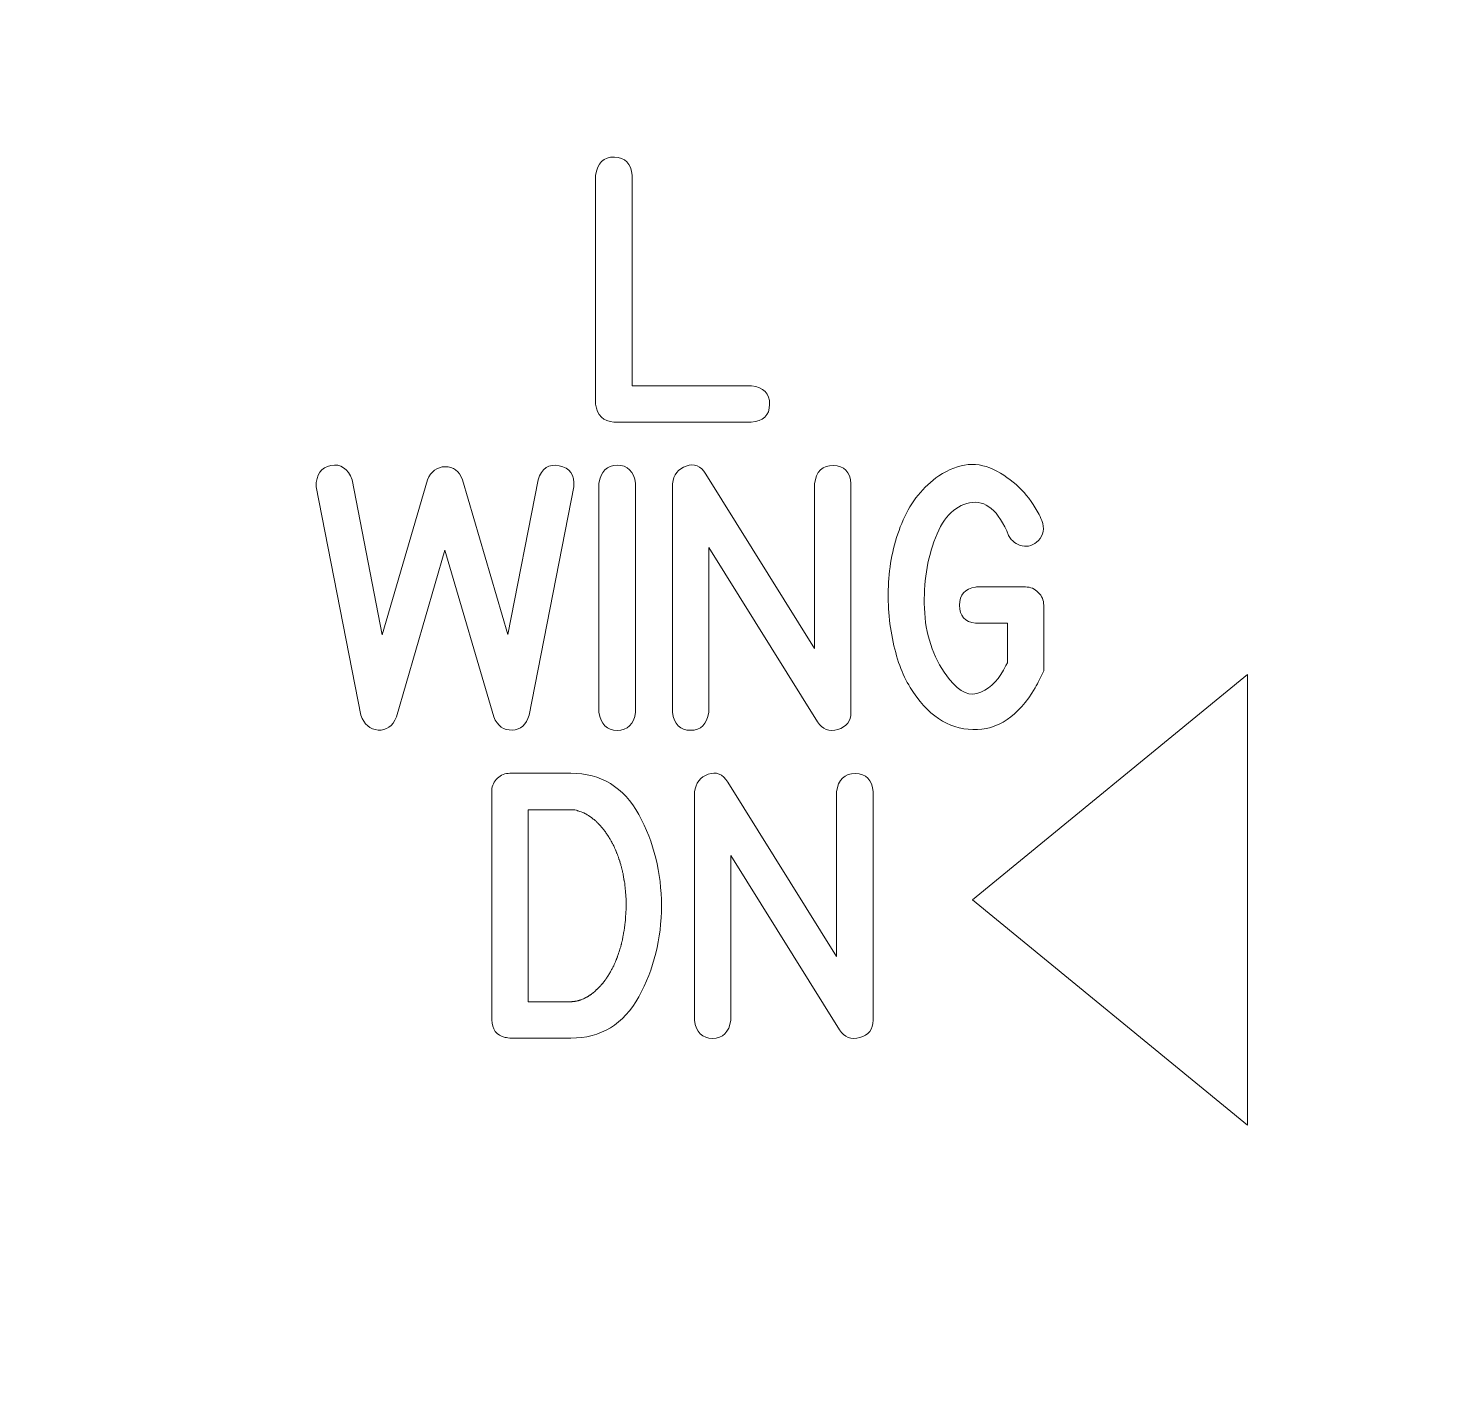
# Model space of a CAD drawing. Header units: millimetres. Extents: x -247 to 282, y -81 to 81.
# Drawn here: x -174.74 to -155.85, y 43.74 to 61.95 of the extents above; entities that cross this region are included whole.
import ezdxf

# ---------------------------------------------------------------- set-up
doc = ezdxf.new("R2010")
doc.units = ezdxf.units.MM
doc.header["$MEASUREMENT"] = 0
doc.layers.add('Engrave', color=7, linetype='Continuous')
doc.layers.add('Indicators', color=7, linetype='Continuous')

msp = doc.modelspace()

# ---------------------------------------------------------------- linework, layer by layer
at = {"layer": 'Engrave', "color": 240, "lineweight": 9}
for points, knots in [([(-166.9375, 56.7098), (-167.0786, 56.7192), (-167.1603, 56.7986), (-167.1821, 56.9491), (-167.1821, 56.9491), (-167.1821, 56.9491), (-167.1821, 59.9947), (-167.1821, 59.9947), (-167.1821, 59.9947), (-167.158, 60.1599), (-167.0739, 60.2411), (-166.9305, 60.2387), (-166.9305, 60.2387), (-166.787, 60.2358), (-166.7088, 60.154), (-166.6965, 59.9947), (-166.6965, 59.9947), (-166.6965, 59.9947), (-166.6965, 57.1908), (-166.6965, 57.1908), (-166.6965, 57.1908), (-166.6965, 57.1908), (-165.1066, 57.192), (-165.1066, 57.192), (-165.1066, 57.192), (-164.9432, 57.1737), (-164.8626, 57.0914), (-164.8644, 56.945), (-164.8644, 56.945), (-164.8662, 56.7986), (-164.9473, 56.7204), (-165.1084, 56.7098), (-165.1084, 56.7098), (-165.1084, 56.7098), (-166.9375, 56.7098), (-166.9375, 56.7098)], [0, 0, 0, 0, 0.1, 0.1, 0.1, 0.1, 0.2, 0.2, 0.2, 0.2, 0.3, 0.3, 0.3, 0.3, 0.4, 0.4, 0.4, 0.4, 0.5, 0.5, 0.5, 0.5, 0.6, 0.6, 0.6, 0.6, 0.7, 0.7, 0.7, 0.7, 0.8, 0.8, 0.8, 0.8, 1, 1, 1, 1]), ([(-168.9547, 55.9396), (-168.9547, 55.9396), (-168.3514, 53.8794), (-168.3514, 53.8794), (-168.3514, 53.8794), (-168.3514, 53.8794), (-167.9487, 55.9396), (-167.9487, 55.9396), (-167.9487, 55.9396), (-167.9005, 56.0948), (-167.8058, 56.1578), (-167.6653, 56.1289), (-167.6653, 56.1289), (-167.5242, 56.1001), (-167.4601, 56.0067), (-167.4713, 55.8485), (-167.4713, 55.8485), (-167.4713, 55.8485), (-168.0674, 52.8064), (-168.0674, 52.8064), (-168.0674, 52.8064), (-168.1039, 52.6789), (-168.1792, 52.613), (-168.292, 52.6083), (-168.292, 52.6083), (-168.4049, 52.6036), (-168.4872, 52.6618), (-168.5378, 52.7823), (-168.5378, 52.7823), (-168.5378, 52.7823), (-169.1887, 55.0042), (-169.1887, 55.0042), (-169.1887, 55.0042), (-169.1887, 55.0042), (-169.8348, 52.7823), (-169.8348, 52.7823), (-169.8348, 52.7823), (-169.8871, 52.6583), (-169.9683, 52.6001), (-170.0776, 52.6083), (-170.0776, 52.6083), (-170.1864, 52.6165), (-170.2634, 52.6824), (-170.3081, 52.8064), (-170.3081, 52.8064), (-170.3081, 52.8064), (-170.9043, 55.8485), (-170.9043, 55.8485), (-170.9043, 55.8485), (-170.9043, 56.0125), (-170.839, 56.1072), (-170.7079, 56.1319), (-170.7079, 56.1319), (-170.5768, 56.1566), (-170.4816, 56.0925), (-170.4222, 55.9396), (-170.4222, 55.9396), (-170.4222, 55.9396), (-170.0241, 53.8759), (-170.0241, 53.8759), (-170.0241, 53.8759), (-170.0241, 53.8759), (-169.4215, 55.9396), (-169.4215, 55.9396), (-169.4215, 55.9396), (-169.3721, 56.0531), (-169.2927, 56.1119), (-169.1845, 56.1154), (-169.1845, 56.1154), (-169.0758, 56.1189), (-168.9993, 56.0602), (-168.9547, 55.9396)], [0, 0, 0, 0, 0.0526316, 0.0526316, 0.0526316, 0.0526316, 0.1052632, 0.1052632, 0.1052632, 0.1052632, 0.1578947, 0.1578947, 0.1578947, 0.1578947, 0.2105263, 0.2105263, 0.2105263, 0.2105263, 0.2631579, 0.2631579, 0.2631579, 0.2631579, 0.3157895, 0.3157895, 0.3157895, 0.3157895, 0.3684211, 0.3684211, 0.3684211, 0.3684211, 0.4210526, 0.4210526, 0.4210526, 0.4210526, 0.4736842, 0.4736842, 0.4736842, 0.4736842, 0.5263158, 0.5263158, 0.5263158, 0.5263158, 0.5789474, 0.5789474, 0.5789474, 0.5789474, 0.6315789, 0.6315789, 0.6315789, 0.6315789, 0.6842105, 0.6842105, 0.6842105, 0.6842105, 0.7368421, 0.7368421, 0.7368421, 0.7368421, 0.7894737, 0.7894737, 0.7894737, 0.7894737, 0.8421053, 0.8421053, 0.8421053, 0.8421053, 0.8947368, 0.8947368, 0.8947368, 0.8947368, 1, 1, 1, 1]), ([(-166.6481, 52.8458), (-166.6734, 52.6841), (-166.7551, 52.6036), (-166.8933, 52.6042), (-166.8933, 52.6042), (-167.0321, 52.6048), (-167.1132, 52.6853), (-167.1373, 52.8458), (-167.1373, 52.8458), (-167.1373, 52.8458), (-167.1373, 55.8914), (-167.1373, 55.8914), (-167.1373, 55.8914), (-167.1132, 56.0531), (-167.0321, 56.1348), (-166.8933, 56.1354), (-166.8933, 56.1354), (-166.7551, 56.136), (-166.6734, 56.0543), (-166.6481, 55.8914), (-166.6481, 55.8914), (-166.6481, 55.8914), (-166.6481, 52.8458), (-166.6481, 52.8458)], [0, 0, 0, 0, 0.1428571, 0.1428571, 0.1428571, 0.1428571, 0.2857143, 0.2857143, 0.2857143, 0.2857143, 0.4285714, 0.4285714, 0.4285714, 0.4285714, 0.5714286, 0.5714286, 0.5714286, 0.5714286, 0.7142857, 0.7142857, 0.7142857, 0.7142857, 1, 1, 1, 1]), ([(-163.7802, 52.8458), (-163.7802, 52.7253), (-163.8384, 52.6489), (-163.9548, 52.6159), (-163.9548, 52.6159), (-164.0718, 52.5836), (-164.1617, 52.6177), (-164.2264, 52.7188), (-164.2264, 52.7188), (-164.2264, 52.7188), (-165.6734, 55.0389), (-165.6734, 55.0389), (-165.6734, 55.0389), (-165.6734, 55.0389), (-165.6734, 52.8458), (-165.6734, 52.8458), (-165.6734, 52.8458), (-165.6986, 52.6853), (-165.7798, 52.6048), (-165.9168, 52.6048), (-165.9168, 52.6048), (-166.0543, 52.6048), (-166.1349, 52.6853), (-166.159, 52.8458), (-166.159, 52.8458), (-166.159, 52.8458), (-166.159, 55.8879), (-166.159, 55.8879), (-166.159, 55.8879), (-166.1419, 56.0072), (-166.0808, 56.086), (-165.9756, 56.1242), (-165.9756, 56.1242), (-165.8703, 56.1619), (-165.7827, 56.126), (-165.7127, 56.0172), (-165.7127, 56.0172), (-165.7127, 56.0172), (-164.2658, 53.6937), (-164.2658, 53.6937), (-164.2658, 53.6937), (-164.2658, 53.6937), (-164.2658, 55.8879), (-164.2658, 55.8879), (-164.2658, 55.8879), (-164.244, 56.0519), (-164.1606, 56.1336), (-164.0153, 56.1319), (-164.0153, 56.1319), (-163.8701, 56.1301), (-163.7919, 56.049), (-163.7802, 55.8879), (-163.7802, 55.8879), (-163.7802, 55.8879), (-163.7802, 52.8458), (-163.7802, 52.8458)], [0, 0, 0, 0, 0.0666667, 0.0666667, 0.0666667, 0.0666667, 0.1333333, 0.1333333, 0.1333333, 0.1333333, 0.2, 0.2, 0.2, 0.2, 0.2666667, 0.2666667, 0.2666667, 0.2666667, 0.3333333, 0.3333333, 0.3333333, 0.3333333, 0.4, 0.4, 0.4, 0.4, 0.4666667, 0.4666667, 0.4666667, 0.4666667, 0.5333333, 0.5333333, 0.5333333, 0.5333333, 0.6, 0.6, 0.6, 0.6, 0.6666667, 0.6666667, 0.6666667, 0.6666667, 0.7333333, 0.7333333, 0.7333333, 0.7333333, 0.8, 0.8, 0.8, 0.8, 0.8666667, 0.8666667, 0.8666667, 0.8666667, 1, 1, 1, 1]), ([(-162.1074, 54.0294), (-162.1074, 54.0294), (-162.1227, 54.0311), (-162.1227, 54.0311), (-162.1227, 54.0311), (-162.2633, 54.0482), (-162.3332, 54.1282), (-162.3332, 54.2704), (-162.3332, 54.2704), (-162.3332, 54.4127), (-162.2633, 54.4927), (-162.1227, 54.5097), (-162.1227, 54.5097), (-162.1227, 54.5097), (-162.1074, 54.5133), (-162.1074, 54.5133), (-162.1074, 54.5133), (-162.1074, 54.5133), (-162.0922, 54.5133), (-162.0922, 54.5133), (-162.0922, 54.5133), (-162.0922, 54.5133), (-161.4566, 54.5133), (-161.4566, 54.5133), (-161.4566, 54.5133), (-161.3896, 54.5133), (-161.3325, 54.4897), (-161.2849, 54.4421), (-161.2849, 54.4421), (-161.2373, 54.3945), (-161.2138, 54.3369), (-161.2138, 54.2704), (-161.2138, 54.2704), (-161.2138, 54.2704), (-161.2138, 53.3973), (-161.2138, 53.3973), (-161.2138, 53.3973), (-161.2138, 53.3973), (-161.2343, 53.3526), (-161.2343, 53.3526), (-161.2343, 53.3526), (-161.2343, 53.3526), (-161.2461, 53.325), (-161.2461, 53.325), (-161.2461, 53.325), (-161.2461, 53.325), (-161.2584, 53.2991), (-161.2584, 53.2991), (-161.2584, 53.2991), (-161.2584, 53.2991), (-161.272, 53.2733), (-161.272, 53.2733), (-161.272, 53.2733), (-161.272, 53.2733), (-161.2861, 53.2474), (-161.2861, 53.2474), (-161.2861, 53.2474), (-161.2861, 53.2474), (-161.2978, 53.2215), (-161.2978, 53.2215), (-161.2978, 53.2215), (-161.2978, 53.2215), (-161.312, 53.1957), (-161.312, 53.1957), (-161.312, 53.1957), (-161.312, 53.1957), (-161.3272, 53.1698), (-161.3272, 53.1698), (-161.3272, 53.1698), (-161.5501, 52.7912), (-161.827, 52.6059), (-162.1574, 52.6142), (-162.1574, 52.6142), (-162.4884, 52.623), (-162.766, 52.81), (-162.9911, 53.1751), (-162.9911, 53.1751), (-163.0981, 53.3485), (-163.1769, 53.5655), (-163.2287, 53.8271), (-163.2287, 53.8271), (-163.2804, 54.0882), (-163.2963, 54.3551), (-163.2751, 54.6279), (-163.2751, 54.6279), (-163.2545, 54.9007), (-163.191, 55.16), (-163.0852, 55.4064), (-163.0852, 55.4064), (-162.9788, 55.6527), (-162.82, 55.8485), (-162.609, 55.9931), (-162.609, 55.9931), (-162.3444, 56.1725), (-162.0875, 56.193), (-161.837, 56.056), (-161.837, 56.056), (-161.5865, 55.9185), (-161.3996, 55.7262), (-161.2755, 55.4781), (-161.2755, 55.4781), (-161.2755, 55.4781), (-161.262, 55.4505), (-161.262, 55.4505), (-161.262, 55.4505), (-161.262, 55.4505), (-161.2514, 55.4263), (-161.2514, 55.4263), (-161.2514, 55.4263), (-161.2514, 55.4263), (-161.2379, 55.4005), (-161.2379, 55.4005), (-161.2379, 55.4005), (-161.1985, 55.2917), (-161.2138, 55.2023), (-161.2826, 55.1335), (-161.2826, 55.1335), (-161.349, 55.0683), (-161.4213, 55.0436), (-161.4995, 55.0601), (-161.4995, 55.0601), (-161.5777, 55.0771), (-161.6377, 55.123), (-161.6806, 55.1988), (-161.6806, 55.1988), (-161.8146, 55.5322), (-161.9875, 55.6774), (-162.1998, 55.6345), (-162.1998, 55.6345), (-162.4114, 55.5921), (-162.5702, 55.4187), (-162.676, 55.1147), (-162.676, 55.1147), (-162.7795, 54.8208), (-162.82, 54.5044), (-162.7983, 54.1664), (-162.7983, 54.1664), (-162.7765, 53.8283), (-162.666, 53.5331), (-162.4673, 53.2821), (-162.4673, 53.2821), (-162.3309, 53.1063), (-162.1921, 53.0499), (-162.0504, 53.1128), (-162.0504, 53.1128), (-161.9093, 53.1763), (-161.7982, 53.2938), (-161.7165, 53.4661), (-161.7165, 53.4661), (-161.7165, 53.4661), (-161.6976, 53.5037), (-161.6976, 53.5037), (-161.6976, 53.5037), (-161.6976, 53.5037), (-161.6976, 54.0294), (-161.6976, 54.0294), (-161.6976, 54.0294), (-161.6976, 54.0294), (-162.1074, 54.0294), (-162.1074, 54.0294)], [0, 0, 0, 0, 0.0243902, 0.0243902, 0.0243902, 0.0243902, 0.0487805, 0.0487805, 0.0487805, 0.0487805, 0.0731707, 0.0731707, 0.0731707, 0.0731707, 0.097561, 0.097561, 0.097561, 0.097561, 0.1219512, 0.1219512, 0.1219512, 0.1219512, 0.1463415, 0.1463415, 0.1463415, 0.1463415, 0.1707317, 0.1707317, 0.1707317, 0.1707317, 0.195122, 0.195122, 0.195122, 0.195122, 0.2195122, 0.2195122, 0.2195122, 0.2195122, 0.2439024, 0.2439024, 0.2439024, 0.2439024, 0.2682927, 0.2682927, 0.2682927, 0.2682927, 0.2926829, 0.2926829, 0.2926829, 0.2926829, 0.3170732, 0.3170732, 0.3170732, 0.3170732, 0.3414634, 0.3414634, 0.3414634, 0.3414634, 0.3658537, 0.3658537, 0.3658537, 0.3658537, 0.3902439, 0.3902439, 0.3902439, 0.3902439, 0.4146341, 0.4146341, 0.4146341, 0.4146341, 0.4390244, 0.4390244, 0.4390244, 0.4390244, 0.4634146, 0.4634146, 0.4634146, 0.4634146, 0.4878049, 0.4878049, 0.4878049, 0.4878049, 0.5121951, 0.5121951, 0.5121951, 0.5121951, 0.5365854, 0.5365854, 0.5365854, 0.5365854, 0.5609756, 0.5609756, 0.5609756, 0.5609756, 0.5853659, 0.5853659, 0.5853659, 0.5853659, 0.6097561, 0.6097561, 0.6097561, 0.6097561, 0.6341463, 0.6341463, 0.6341463, 0.6341463, 0.6585366, 0.6585366, 0.6585366, 0.6585366, 0.6829268, 0.6829268, 0.6829268, 0.6829268, 0.7073171, 0.7073171, 0.7073171, 0.7073171, 0.7317073, 0.7317073, 0.7317073, 0.7317073, 0.7560976, 0.7560976, 0.7560976, 0.7560976, 0.7804878, 0.7804878, 0.7804878, 0.7804878, 0.804878, 0.804878, 0.804878, 0.804878, 0.8292683, 0.8292683, 0.8292683, 0.8292683, 0.8536585, 0.8536585, 0.8536585, 0.8536585, 0.8780488, 0.8780488, 0.8780488, 0.8780488, 0.902439, 0.902439, 0.902439, 0.902439, 0.9268293, 0.9268293, 0.9268293, 0.9268293, 0.9512195, 0.9512195, 0.9512195, 0.9512195, 1, 1, 1, 1]), ([(-158.4977, 47.3469), (-158.4977, 47.3469), (-162.162, 50.3469), (-162.162, 50.3469), (-162.162, 50.3469), (-162.162, 50.3469), (-158.4977, 53.3469), (-158.4977, 53.3469), (-158.4977, 53.3469), (-158.4977, 53.3469), (-158.4977, 47.3469), (-158.4977, 47.3469)], [0, 0, 0, 0, 0.25, 0.25, 0.25, 0.25, 0.5, 0.5, 0.5, 0.5, 1, 1, 1, 1]), ([(-168.3235, 52.0327), (-168.3235, 52.0327), (-167.5122, 52.0327), (-167.5122, 52.0327), (-167.5122, 52.0327), (-167.1088, 52.0327), (-166.8072, 51.8493), (-166.6061, 51.4818), (-166.6061, 51.4818), (-166.4051, 51.1143), (-166.3045, 50.7098), (-166.3045, 50.2688), (-166.3045, 50.2688), (-166.3045, 49.8279), (-166.4056, 49.424), (-166.6067, 49.0565), (-166.6067, 49.0565), (-166.8084, 48.689), (-167.11, 48.505), (-167.5122, 48.505), (-167.5122, 48.505), (-167.5122, 48.505), (-168.3235, 48.505), (-168.3235, 48.505), (-168.3235, 48.505), (-168.3235, 48.505), (-168.32, 48.505), (-168.32, 48.505), (-168.32, 48.505), (-168.32, 48.505), (-168.3235, 48.505), (-168.3235, 48.505), (-168.3235, 48.505), (-168.3612, 48.5109), (-168.3817, 48.5144), (-168.3853, 48.5156), (-168.3853, 48.5156), (-168.5046, 48.5438), (-168.564, 48.622), (-168.5628, 48.7496), (-168.5628, 48.7496), (-168.5628, 48.7496), (-168.5646, 48.7496), (-168.5646, 48.7496), (-168.5646, 48.7496), (-168.5646, 48.7496), (-168.5628, 51.7916), (-168.5628, 51.7916), (-168.5628, 51.7916), (-168.564, 51.7952), (-168.5646, 51.7999), (-168.5646, 51.8052), (-168.5646, 51.8052), (-168.5611, 51.8687), (-168.5364, 51.9222), (-168.4899, 51.9663), (-168.4899, 51.9663), (-168.4429, 52.0104), (-168.387, 52.0327), (-168.3218, 52.0327), (-168.3218, 52.0327), (-168.3218, 52.0327), (-168.3235, 52.0327), (-168.3235, 52.0327)], [0, 0, 0, 0, 0.0588235, 0.0588235, 0.0588235, 0.0588235, 0.1176471, 0.1176471, 0.1176471, 0.1176471, 0.1764706, 0.1764706, 0.1764706, 0.1764706, 0.2352941, 0.2352941, 0.2352941, 0.2352941, 0.2941176, 0.2941176, 0.2941176, 0.2941176, 0.3529412, 0.3529412, 0.3529412, 0.3529412, 0.4117647, 0.4117647, 0.4117647, 0.4117647, 0.4705882, 0.4705882, 0.4705882, 0.4705882, 0.5294118, 0.5294118, 0.5294118, 0.5294118, 0.5882353, 0.5882353, 0.5882353, 0.5882353, 0.6470588, 0.6470588, 0.6470588, 0.6470588, 0.7058824, 0.7058824, 0.7058824, 0.7058824, 0.7647059, 0.7647059, 0.7647059, 0.7647059, 0.8235294, 0.8235294, 0.8235294, 0.8235294, 0.8823529, 0.8823529, 0.8823529, 0.8823529, 1, 1, 1, 1]), ([(-163.4865, 48.7425), (-163.4865, 48.622), (-163.5447, 48.5456), (-163.6611, 48.5126), (-163.6611, 48.5126), (-163.7781, 48.4803), (-163.868, 48.5144), (-163.9327, 48.6155), (-163.9327, 48.6155), (-163.9327, 48.6155), (-165.3797, 50.9356), (-165.3797, 50.9356), (-165.3797, 50.9356), (-165.3797, 50.9356), (-165.3797, 48.7425), (-165.3797, 48.7425), (-165.3797, 48.7425), (-165.4049, 48.582), (-165.4861, 48.5015), (-165.6231, 48.5015), (-165.6231, 48.5015), (-165.7606, 48.5015), (-165.8412, 48.582), (-165.8653, 48.7425), (-165.8653, 48.7425), (-165.8653, 48.7425), (-165.8653, 51.7846), (-165.8653, 51.7846), (-165.8653, 51.7846), (-165.8482, 51.9039), (-165.7871, 51.9827), (-165.6819, 52.0209), (-165.6819, 52.0209), (-165.5766, 52.0586), (-165.489, 52.0227), (-165.419, 51.9139), (-165.419, 51.9139), (-165.419, 51.9139), (-163.9721, 49.5904), (-163.9721, 49.5904), (-163.9721, 49.5904), (-163.9721, 49.5904), (-163.9721, 51.7846), (-163.9721, 51.7846), (-163.9721, 51.7846), (-163.9503, 51.9486), (-163.8669, 52.0303), (-163.7216, 52.0286), (-163.7216, 52.0286), (-163.5764, 52.0268), (-163.4982, 51.9457), (-163.4865, 51.7846), (-163.4865, 51.7846), (-163.4865, 51.7846), (-163.4865, 48.7425), (-163.4865, 48.7425)], [0, 0, 0, 0, 0.0666667, 0.0666667, 0.0666667, 0.0666667, 0.1333333, 0.1333333, 0.1333333, 0.1333333, 0.2, 0.2, 0.2, 0.2, 0.2666667, 0.2666667, 0.2666667, 0.2666667, 0.3333333, 0.3333333, 0.3333333, 0.3333333, 0.4, 0.4, 0.4, 0.4, 0.4666667, 0.4666667, 0.4666667, 0.4666667, 0.5333333, 0.5333333, 0.5333333, 0.5333333, 0.6, 0.6, 0.6, 0.6, 0.6666667, 0.6666667, 0.6666667, 0.6666667, 0.7333333, 0.7333333, 0.7333333, 0.7333333, 0.8, 0.8, 0.8, 0.8, 0.8666667, 0.8666667, 0.8666667, 0.8666667, 1, 1, 1, 1]), ([(-167.5122, 48.9906), (-167.5098, 48.9906), (-167.5075, 48.9906), (-167.5051, 48.9906), (-167.5051, 48.9906), (-167.5028, 48.9906), (-167.4998, 48.9906), (-167.4969, 48.9906), (-167.4969, 48.9906), (-167.4945, 48.9906), (-167.4922, 48.9912), (-167.4904, 48.9918), (-167.4904, 48.9918), (-167.4887, 48.9924), (-167.4863, 48.9924), (-167.4828, 48.9924), (-167.4828, 48.9924), (-167.4804, 48.9924), (-167.4781, 48.993), (-167.4751, 48.9936), (-167.4751, 48.9936), (-167.4722, 48.9942), (-167.4692, 48.9942), (-167.4657, 48.9942), (-167.4657, 48.9942), (-167.4634, 48.9942), (-167.461, 48.9948), (-167.4587, 48.9948), (-167.4587, 48.9948), (-167.4563, 48.9954), (-167.4534, 48.9959), (-167.4498, 48.9959), (-167.4498, 48.9959), (-167.4481, 48.9959), (-167.4457, 48.9959), (-167.4434, 48.9965), (-167.4434, 48.9965), (-167.441, 48.9971), (-167.4381, 48.9977), (-167.4346, 48.9977), (-167.4346, 48.9977), (-167.4299, 49.0001), (-167.4252, 49.0012), (-167.421, 49.0012), (-167.421, 49.0012), (-167.4187, 49.0012), (-167.4163, 49.0018), (-167.414, 49.0036), (-167.414, 49.0036), (-167.4116, 49.0053), (-167.4087, 49.0071), (-167.4052, 49.0077), (-167.4052, 49.0077), (-167.4028, 49.0077), (-167.4005, 49.0083), (-167.3975, 49.0089), (-167.3975, 49.0089), (-167.3946, 49.0095), (-167.3916, 49.01), (-167.3881, 49.0112), (-167.3881, 49.0112), (-167.3858, 49.0112), (-167.3834, 49.0118), (-167.3811, 49.013), (-167.3811, 49.013), (-167.3787, 49.0142), (-167.3764, 49.0153), (-167.3728, 49.0165), (-167.3728, 49.0165), (-167.3658, 49.0189), (-167.3605, 49.0212), (-167.357, 49.0236), (-167.357, 49.0236), (-167.3364, 49.0306), (-167.3305, 49.0324), (-167.3399, 49.0306), (-167.3399, 49.0306), (-167.3375, 49.0306), (-167.3352, 49.0312), (-167.3328, 49.033), (-167.3328, 49.033), (-167.3305, 49.0347), (-167.3276, 49.0359), (-167.3246, 49.0371), (-167.3246, 49.0371), (-167.314, 49.0442), (-167.3093, 49.0471), (-167.3105, 49.0459), (-167.3105, 49.0459), (-167.2993, 49.0518), (-167.2935, 49.0547), (-167.2935, 49.0547), (-167.2935, 49.0547), (-167.2911, 49.0559), (-167.2887, 49.0571), (-167.2864, 49.0588), (-167.2864, 49.0588), (-167.284, 49.0606), (-167.2811, 49.0624), (-167.2776, 49.0647), (-167.2776, 49.0647), (-167.2676, 49.0718), (-167.2623, 49.0753), (-167.2623, 49.0753), (-167.2623, 49.0753), (-167.2599, 49.0765), (-167.2576, 49.0777), (-167.2546, 49.0794), (-167.2546, 49.0794), (-167.2517, 49.0812), (-167.2488, 49.083), (-167.2452, 49.0853), (-167.2452, 49.0853), (-167.2429, 49.0865), (-167.2405, 49.0882), (-167.2382, 49.0906), (-167.2382, 49.0906), (-167.2358, 49.0929), (-167.2329, 49.0953), (-167.2294, 49.0977), (-167.2294, 49.0977), (-167.2276, 49.0988), (-167.2252, 49.1), (-167.2229, 49.1018), (-167.2229, 49.1018), (-167.2205, 49.1035), (-167.2176, 49.1059), (-167.2141, 49.1076), (-167.2141, 49.1076), (-167.2117, 49.11), (-167.2058, 49.1147), (-167.197, 49.1218), (-167.197, 49.1218), (-167.1876, 49.1312), (-167.1829, 49.1353), (-167.1829, 49.1353), (-167.1829, 49.1353), (-167.1806, 49.1376), (-167.1788, 49.14), (-167.1765, 49.1423), (-167.1765, 49.1423), (-167.1741, 49.1447), (-167.1712, 49.1476), (-167.1676, 49.1512), (-167.1676, 49.1512), (-167.1653, 49.1535), (-167.1629, 49.1553), (-167.1606, 49.1576), (-167.1606, 49.1576), (-167.1582, 49.16), (-167.1559, 49.1629), (-167.1523, 49.1664), (-167.1523, 49.1664), (-167.1488, 49.1688), (-167.1435, 49.1735), (-167.1365, 49.18), (-167.1365, 49.18), (-167.1341, 49.1823), (-167.1318, 49.1847), (-167.13, 49.187), (-167.13, 49.187), (-167.1277, 49.1894), (-167.1247, 49.1923), (-167.1212, 49.1958), (-167.1212, 49.1958), (-167.1188, 49.1982), (-167.1165, 49.2005), (-167.1141, 49.2035), (-167.1141, 49.2035), (-167.1118, 49.2064), (-167.1088, 49.2094), (-167.1059, 49.2129), (-167.1059, 49.2129), (-167.0918, 49.2311), (-167.0871, 49.237), (-167.0918, 49.2299), (-167.0918, 49.2299), (-167.0836, 49.2382), (-167.0789, 49.2446), (-167.0765, 49.2493), (-167.0765, 49.2493), (-167.0659, 49.2629), (-167.0612, 49.2693), (-167.0624, 49.2682), (-167.0624, 49.2682), (-167.06, 49.2717), (-167.0577, 49.2746), (-167.0559, 49.2776), (-167.0559, 49.2776), (-167.0536, 49.2805), (-167.0506, 49.2834), (-167.0471, 49.287), (-167.0471, 49.287), (-167.0447, 49.2905), (-167.043, 49.294), (-167.0412, 49.2976), (-167.0412, 49.2976), (-167.0395, 49.3011), (-167.0365, 49.304), (-167.0336, 49.3076), (-167.0336, 49.3076), (-167.0324, 49.3111), (-167.0301, 49.3146), (-167.0271, 49.3187), (-167.0271, 49.3187), (-167.0242, 49.3228), (-167.0218, 49.3264), (-167.0195, 49.3299), (-167.0195, 49.3299), (-167.0124, 49.3393), (-167.0083, 49.3464), (-167.0059, 49.3511), (-167.0059, 49.3511), (-167.0036, 49.354), (-167.0012, 49.3581), (-166.9995, 49.3622), (-166.9995, 49.3622), (-166.9977, 49.3658), (-166.9954, 49.3699), (-166.9918, 49.3734), (-166.9918, 49.3734), (-166.9895, 49.3763), (-166.9877, 49.3805), (-166.986, 49.3846), (-166.986, 49.3846), (-166.9842, 49.3881), (-166.9818, 49.3922), (-166.9783, 49.3957), (-166.9783, 49.3957), (-166.976, 49.401), (-166.9724, 49.4087), (-166.9677, 49.4181), (-166.9677, 49.4181), (-166.9654, 49.4216), (-166.9636, 49.4251), (-166.9618, 49.4298), (-166.9618, 49.4298), (-166.9601, 49.4345), (-166.9577, 49.4393), (-166.9542, 49.444), (-166.9542, 49.444), (-166.9519, 49.4475), (-166.9495, 49.451), (-166.9477, 49.4551), (-166.9477, 49.4551), (-166.9466, 49.4592), (-166.9436, 49.4634), (-166.9401, 49.4681), (-166.9401, 49.4681), (-166.9389, 49.4716), (-166.9377, 49.4751), (-166.936, 49.4798), (-166.936, 49.4798), (-166.9342, 49.4845), (-166.9325, 49.4892), (-166.9301, 49.4939), (-166.9301, 49.4939), (-166.9266, 49.4992), (-166.9225, 49.508), (-166.9178, 49.5198), (-166.9178, 49.5198), (-166.9066, 49.548), (-166.9025, 49.5574), (-166.906, 49.5468), (-166.906, 49.5468), (-166.9048, 49.5504), (-166.9031, 49.5551), (-166.9013, 49.5598), (-166.9013, 49.5598), (-166.8995, 49.5651), (-166.8978, 49.5704), (-166.8954, 49.5745), (-166.8954, 49.5745), (-166.8942, 49.5792), (-166.8931, 49.5839), (-166.8913, 49.5886), (-166.8913, 49.5886), (-166.8895, 49.5933), (-166.8872, 49.598), (-166.8854, 49.6039), (-166.8854, 49.6039), (-166.8819, 49.6145), (-166.8789, 49.6233), (-166.8766, 49.6315), (-166.8766, 49.6315), (-166.8754, 49.6362), (-166.8742, 49.6409), (-166.8725, 49.6456), (-166.8725, 49.6456), (-166.8707, 49.6497), (-166.8684, 49.655), (-166.866, 49.6609), (-166.866, 49.6609), (-166.8707, 49.6492), (-166.8678, 49.6591), (-166.8578, 49.6903), (-166.8578, 49.6903), (-166.8554, 49.6956), (-166.8519, 49.7056), (-166.8472, 49.7191), (-166.8472, 49.7191), (-166.8472, 49.7238), (-166.8466, 49.7291), (-166.8448, 49.7338), (-166.8448, 49.7338), (-166.8431, 49.7391), (-166.8413, 49.7444), (-166.8401, 49.7503), (-166.8401, 49.7503), (-166.839, 49.755), (-166.8378, 49.7597), (-166.8366, 49.765), (-166.8366, 49.765), (-166.836, 49.7703), (-166.8343, 49.7756), (-166.8319, 49.7814), (-166.8319, 49.7814), (-166.8319, 49.785), (-166.8307, 49.7891), (-166.829, 49.7944), (-166.829, 49.7944), (-166.8272, 49.7997), (-166.826, 49.805), (-166.8249, 49.8108), (-166.8249, 49.8108), (-166.8237, 49.8185), (-166.8219, 49.8297), (-166.8196, 49.8432), (-166.8196, 49.8432), (-166.8196, 49.8479), (-166.819, 49.8526), (-166.8172, 49.8579), (-166.8172, 49.8579), (-166.8154, 49.8632), (-166.8137, 49.8685), (-166.8131, 49.8743), (-166.8131, 49.8743), (-166.8131, 49.879), (-166.8125, 49.8837), (-166.8113, 49.889), (-166.8113, 49.889), (-166.8102, 49.8943), (-166.809, 49.8996), (-166.8078, 49.9055), (-166.8078, 49.9055), (-166.8066, 49.9137), (-166.8049, 49.9243), (-166.8025, 49.9384), (-166.8025, 49.9384), (-166.8025, 49.9425), (-166.8013, 49.9478), (-166.7996, 49.9537), (-166.7996, 49.9537), (-166.7984, 49.9596), (-166.7966, 49.9649), (-166.7955, 49.9708), (-166.7955, 49.9708), (-166.7955, 49.979), (-166.7943, 49.9896), (-166.7919, 50.0037), (-166.7919, 50.0037), (-166.7919, 50.0084), (-166.7919, 50.0131), (-166.7913, 50.0184), (-166.7913, 50.0184), (-166.7908, 50.0237), (-166.7896, 50.0296), (-166.7884, 50.036), (-166.7884, 50.036), (-166.7866, 50.0501), (-166.7855, 50.0607), (-166.7855, 50.0689), (-166.7855, 50.0689), (-166.7843, 50.0772), (-166.7837, 50.0878), (-166.7837, 50.1019), (-166.7837, 50.1019), (-166.7825, 50.1101), (-166.7819, 50.1213), (-166.7819, 50.136), (-166.7819, 50.136), (-166.7808, 50.1442), (-166.7802, 50.1554), (-166.7802, 50.1689), (-166.7802, 50.1689), (-166.7802, 50.1748), (-166.7796, 50.1801), (-166.779, 50.1854), (-166.779, 50.1854), (-166.7784, 50.1907), (-166.7778, 50.1965), (-166.7766, 50.2036), (-166.7766, 50.2036), (-166.7766, 50.2083), (-166.7761, 50.213), (-166.7755, 50.2183), (-166.7755, 50.2183), (-166.7755, 50.223), (-166.7749, 50.2295), (-166.7749, 50.2359), (-166.7749, 50.2359), (-166.7749, 50.2406), (-166.7749, 50.2459), (-166.7749, 50.2518), (-166.7749, 50.2518), (-166.7749, 50.2571), (-166.7749, 50.263), (-166.7749, 50.2688), (-166.7749, 50.2688), (-166.7749, 50.2747), (-166.7749, 50.28), (-166.7749, 50.2853), (-166.7749, 50.2853), (-166.7749, 50.2906), (-166.7749, 50.2959), (-166.7749, 50.3018), (-166.7749, 50.3018), (-166.7749, 50.3071), (-166.7755, 50.3129), (-166.7755, 50.3176), (-166.7755, 50.3176), (-166.7761, 50.3229), (-166.7766, 50.3294), (-166.7766, 50.3359), (-166.7766, 50.3359), (-166.7766, 50.3406), (-166.7766, 50.3459), (-166.7766, 50.3518), (-166.7766, 50.3518), (-166.7766, 50.357), (-166.7766, 50.3629), (-166.7766, 50.3688), (-166.7766, 50.3688), (-166.7766, 50.3759), (-166.7778, 50.387), (-166.7802, 50.4035), (-166.7802, 50.4035), (-166.7802, 50.417), (-166.7808, 50.4276), (-166.7819, 50.4341), (-166.7819, 50.4341), (-166.7819, 50.4423), (-166.7831, 50.4541), (-166.7855, 50.4705), (-166.7855, 50.4705), (-166.7855, 50.484), (-166.7861, 50.4946), (-166.7872, 50.5017), (-166.7872, 50.5017), (-166.7872, 50.5093), (-166.7878, 50.5205), (-166.7902, 50.534), (-166.7902, 50.534), (-166.7913, 50.5387), (-166.7925, 50.544), (-166.7931, 50.5499), (-166.7931, 50.5499), (-166.7937, 50.5552), (-166.7937, 50.5611), (-166.7937, 50.5669), (-166.7937, 50.5669), (-166.796, 50.5805), (-166.7984, 50.5916), (-166.8008, 50.5999), (-166.8008, 50.5999), (-166.8019, 50.604), (-166.8031, 50.6093), (-166.8043, 50.614), (-166.8043, 50.614), (-166.8055, 50.6193), (-166.806, 50.6246), (-166.806, 50.6304), (-166.806, 50.6304), (-166.8072, 50.6387), (-166.809, 50.6493), (-166.8113, 50.6634), (-166.8113, 50.6634), (-166.8125, 50.6716), (-166.8137, 50.6822), (-166.816, 50.6963), (-166.816, 50.6963), (-166.8207, 50.7098), (-166.8237, 50.7204), (-166.8249, 50.7269), (-166.8249, 50.7269), (-166.8272, 50.741), (-166.829, 50.7504), (-166.8301, 50.7563), (-166.8301, 50.7563), (-166.8325, 50.761), (-166.8343, 50.7657), (-166.8354, 50.771), (-166.8354, 50.771), (-166.8366, 50.7763), (-166.8372, 50.7815), (-166.8384, 50.7874), (-166.8384, 50.7874), (-166.8396, 50.7921), (-166.8413, 50.7968), (-166.8437, 50.8021), (-166.8437, 50.8021), (-166.846, 50.8074), (-166.8472, 50.8127), (-166.8472, 50.8186), (-166.8472, 50.8186), (-166.8578, 50.8492), (-166.8607, 50.8592), (-166.856, 50.8474), (-166.856, 50.8474), (-166.8584, 50.8556), (-166.8607, 50.8656), (-166.8642, 50.8768), (-166.8642, 50.8768), (-166.8666, 50.8803), (-166.869, 50.8844), (-166.8707, 50.8897), (-166.8707, 50.8897), (-166.8725, 50.895), (-166.8737, 50.8997), (-166.8748, 50.9044), (-166.8748, 50.9044), (-166.876, 50.908), (-166.8795, 50.9179), (-166.8854, 50.9338), (-166.8854, 50.9338), (-166.8895, 50.945), (-166.8931, 50.9544), (-166.8954, 50.9615), (-166.8954, 50.9615), (-166.8978, 50.965), (-166.8995, 50.9691), (-166.9013, 50.9744), (-166.9013, 50.9744), (-166.9031, 50.9797), (-166.9048, 50.9844), (-166.906, 50.9891), (-166.906, 50.9891), (-166.9083, 50.992), (-166.9107, 50.9961), (-166.9125, 51.0008), (-166.9125, 51.0008), (-166.9148, 51.0056), (-166.9166, 51.0103), (-166.9178, 51.015), (-166.9178, 51.015), (-166.9225, 51.0261), (-166.9266, 51.0349), (-166.9301, 51.0408), (-166.9301, 51.0408), (-166.9348, 51.052), (-166.9377, 51.0602), (-166.9401, 51.0649), (-166.9401, 51.0649), (-166.9448, 51.0761), (-166.9489, 51.0849), (-166.9524, 51.0902), (-166.9524, 51.0902), (-166.9548, 51.0937), (-166.9571, 51.0979), (-166.9589, 51.102), (-166.9589, 51.102), (-166.9613, 51.1055), (-166.963, 51.1096), (-166.9642, 51.1131), (-166.9642, 51.1131), (-166.9713, 51.1243), (-166.976, 51.1325), (-166.9783, 51.1373), (-166.9783, 51.1373), (-166.9883, 51.1531), (-166.993, 51.1608), (-166.9918, 51.1596), (-166.9918, 51.1596), (-166.9954, 51.1631), (-166.9977, 51.1666), (-166.9995, 51.1708), (-166.9995, 51.1708), (-167.0012, 51.1749), (-167.0036, 51.1784), (-167.0059, 51.1819), (-167.0059, 51.1819), (-167.0083, 51.1866), (-167.0124, 51.1931), (-167.0195, 51.2025), (-167.0195, 51.2025), (-167.0218, 51.206), (-167.0242, 51.2096), (-167.0265, 51.2125), (-167.0265, 51.2125), (-167.0289, 51.216), (-167.0306, 51.2196), (-167.0318, 51.2231), (-167.0318, 51.2231), (-167.0371, 51.2337), (-167.0471, 51.2466), (-167.0606, 51.2625), (-167.0606, 51.2625), (-167.063, 51.2648), (-167.0724, 51.2778), (-167.0883, 51.3007), (-167.0883, 51.3007), (-167.1024, 51.3166), (-167.1124, 51.3283), (-167.1194, 51.3354), (-167.1194, 51.3354), (-167.1265, 51.343), (-167.1365, 51.3542), (-167.1506, 51.3677), (-167.1506, 51.3677), (-167.1594, 51.3783), (-167.1694, 51.3877), (-167.18, 51.3971), (-167.18, 51.3971), (-167.1876, 51.403), (-167.1988, 51.4112), (-167.2123, 51.423), (-167.2123, 51.423), (-167.2241, 51.4324), (-167.2347, 51.4406), (-167.2452, 51.4489), (-167.2452, 51.4489), (-167.2717, 51.4659), (-167.2823, 51.4736), (-167.2776, 51.4712), (-167.2776, 51.4712), (-167.3011, 51.4847), (-167.3111, 51.4912), (-167.3087, 51.49), (-167.3087, 51.49), (-167.3087, 51.49), (-167.3193, 51.4953), (-167.3399, 51.5059), (-167.3399, 51.5059), (-167.3446, 51.5077), (-167.3552, 51.5118), (-167.3728, 51.5177), (-167.3728, 51.5177), (-167.3875, 51.5235), (-167.3987, 51.5277), (-167.4052, 51.53), (-167.4052, 51.53), (-167.411, 51.5306), (-167.4163, 51.5324), (-167.421, 51.5341), (-167.421, 51.5341), (-167.4252, 51.5359), (-167.4299, 51.5376), (-167.4346, 51.54), (-167.4346, 51.54), (-167.4551, 51.5435), (-167.4657, 51.5453), (-167.4657, 51.5453), (-167.4657, 51.5453), (-167.4728, 51.5465), (-167.4828, 51.5471), (-167.4969, 51.5471), (-167.4969, 51.5471), (-167.4998, 51.5471), (-167.5028, 51.5471), (-167.5051, 51.5471), (-167.5051, 51.5471), (-167.5075, 51.5471), (-167.5098, 51.5471), (-167.5122, 51.5471), (-167.5122, 51.5471), (-167.5122, 51.5471), (-168.0807, 51.5471), (-168.0807, 51.5471), (-168.0807, 51.5471), (-168.0807, 51.5471), (-168.0807, 48.9906), (-168.0807, 48.9906), (-168.0807, 48.9906), (-168.0807, 48.9906), (-168.0807, 48.9906), (-168.0807, 48.9906), (-168.0807, 48.9906), (-168.0807, 48.9906), (-167.5122, 48.9906), (-167.5122, 48.9906)], [0, 0, 0, 0, 0.005848, 0.005848, 0.005848, 0.005848, 0.0116959, 0.0116959, 0.0116959, 0.0116959, 0.0175439, 0.0175439, 0.0175439, 0.0175439, 0.0233918, 0.0233918, 0.0233918, 0.0233918, 0.0292398, 0.0292398, 0.0292398, 0.0292398, 0.0350877, 0.0350877, 0.0350877, 0.0350877, 0.0409357, 0.0409357, 0.0409357, 0.0409357, 0.0467836, 0.0467836, 0.0467836, 0.0467836, 0.0526316, 0.0526316, 0.0526316, 0.0526316, 0.0584795, 0.0584795, 0.0584795, 0.0584795, 0.0643275, 0.0643275, 0.0643275, 0.0643275, 0.0701754, 0.0701754, 0.0701754, 0.0701754, 0.0760234, 0.0760234, 0.0760234, 0.0760234, 0.0818713, 0.0818713, 0.0818713, 0.0818713, 0.0877193, 0.0877193, 0.0877193, 0.0877193, 0.0935673, 0.0935673, 0.0935673, 0.0935673, 0.0994152, 0.0994152, 0.0994152, 0.0994152, 0.1052632, 0.1052632, 0.1052632, 0.1052632, 0.1111111, 0.1111111, 0.1111111, 0.1111111, 0.1169591, 0.1169591, 0.1169591, 0.1169591, 0.122807, 0.122807, 0.122807, 0.122807, 0.128655, 0.128655, 0.128655, 0.128655, 0.1345029, 0.1345029, 0.1345029, 0.1345029, 0.1403509, 0.1403509, 0.1403509, 0.1403509, 0.1461988, 0.1461988, 0.1461988, 0.1461988, 0.1520468, 0.1520468, 0.1520468, 0.1520468, 0.1578947, 0.1578947, 0.1578947, 0.1578947, 0.1637427, 0.1637427, 0.1637427, 0.1637427, 0.1695906, 0.1695906, 0.1695906, 0.1695906, 0.1754386, 0.1754386, 0.1754386, 0.1754386, 0.1812865, 0.1812865, 0.1812865, 0.1812865, 0.1871345, 0.1871345, 0.1871345, 0.1871345, 0.1929825, 0.1929825, 0.1929825, 0.1929825, 0.1988304, 0.1988304, 0.1988304, 0.1988304, 0.2046784, 0.2046784, 0.2046784, 0.2046784, 0.2105263, 0.2105263, 0.2105263, 0.2105263, 0.2163743, 0.2163743, 0.2163743, 0.2163743, 0.2222222, 0.2222222, 0.2222222, 0.2222222, 0.2280702, 0.2280702, 0.2280702, 0.2280702, 0.2339181, 0.2339181, 0.2339181, 0.2339181, 0.2397661, 0.2397661, 0.2397661, 0.2397661, 0.245614, 0.245614, 0.245614, 0.245614, 0.251462, 0.251462, 0.251462, 0.251462, 0.2573099, 0.2573099, 0.2573099, 0.2573099, 0.2631579, 0.2631579, 0.2631579, 0.2631579, 0.2690058, 0.2690058, 0.2690058, 0.2690058, 0.2748538, 0.2748538, 0.2748538, 0.2748538, 0.2807018, 0.2807018, 0.2807018, 0.2807018, 0.2865497, 0.2865497, 0.2865497, 0.2865497, 0.2923977, 0.2923977, 0.2923977, 0.2923977, 0.2982456, 0.2982456, 0.2982456, 0.2982456, 0.3040936, 0.3040936, 0.3040936, 0.3040936, 0.3099415, 0.3099415, 0.3099415, 0.3099415, 0.3157895, 0.3157895, 0.3157895, 0.3157895, 0.3216374, 0.3216374, 0.3216374, 0.3216374, 0.3274854, 0.3274854, 0.3274854, 0.3274854, 0.3333333, 0.3333333, 0.3333333, 0.3333333, 0.3391813, 0.3391813, 0.3391813, 0.3391813, 0.3450292, 0.3450292, 0.3450292, 0.3450292, 0.3508772, 0.3508772, 0.3508772, 0.3508772, 0.3567251, 0.3567251, 0.3567251, 0.3567251, 0.3625731, 0.3625731, 0.3625731, 0.3625731, 0.3684211, 0.3684211, 0.3684211, 0.3684211, 0.374269, 0.374269, 0.374269, 0.374269, 0.380117, 0.380117, 0.380117, 0.380117, 0.3859649, 0.3859649, 0.3859649, 0.3859649, 0.3918129, 0.3918129, 0.3918129, 0.3918129, 0.3976608, 0.3976608, 0.3976608, 0.3976608, 0.4035088, 0.4035088, 0.4035088, 0.4035088, 0.4093567, 0.4093567, 0.4093567, 0.4093567, 0.4152047, 0.4152047, 0.4152047, 0.4152047, 0.4210526, 0.4210526, 0.4210526, 0.4210526, 0.4269006, 0.4269006, 0.4269006, 0.4269006, 0.4327485, 0.4327485, 0.4327485, 0.4327485, 0.4385965, 0.4385965, 0.4385965, 0.4385965, 0.4444444, 0.4444444, 0.4444444, 0.4444444, 0.4502924, 0.4502924, 0.4502924, 0.4502924, 0.4561404, 0.4561404, 0.4561404, 0.4561404, 0.4619883, 0.4619883, 0.4619883, 0.4619883, 0.4678363, 0.4678363, 0.4678363, 0.4678363, 0.4736842, 0.4736842, 0.4736842, 0.4736842, 0.4795322, 0.4795322, 0.4795322, 0.4795322, 0.4853801, 0.4853801, 0.4853801, 0.4853801, 0.4912281, 0.4912281, 0.4912281, 0.4912281, 0.497076, 0.497076, 0.497076, 0.497076, 0.502924, 0.502924, 0.502924, 0.502924, 0.5087719, 0.5087719, 0.5087719, 0.5087719, 0.5146199, 0.5146199, 0.5146199, 0.5146199, 0.5204678, 0.5204678, 0.5204678, 0.5204678, 0.5263158, 0.5263158, 0.5263158, 0.5263158, 0.5321637, 0.5321637, 0.5321637, 0.5321637, 0.5380117, 0.5380117, 0.5380117, 0.5380117, 0.5438596, 0.5438596, 0.5438596, 0.5438596, 0.5497076, 0.5497076, 0.5497076, 0.5497076, 0.5555556, 0.5555556, 0.5555556, 0.5555556, 0.5614035, 0.5614035, 0.5614035, 0.5614035, 0.5672515, 0.5672515, 0.5672515, 0.5672515, 0.5730994, 0.5730994, 0.5730994, 0.5730994, 0.5789474, 0.5789474, 0.5789474, 0.5789474, 0.5847953, 0.5847953, 0.5847953, 0.5847953, 0.5906433, 0.5906433, 0.5906433, 0.5906433, 0.5964912, 0.5964912, 0.5964912, 0.5964912, 0.6023392, 0.6023392, 0.6023392, 0.6023392, 0.6081871, 0.6081871, 0.6081871, 0.6081871, 0.6140351, 0.6140351, 0.6140351, 0.6140351, 0.619883, 0.619883, 0.619883, 0.619883, 0.625731, 0.625731, 0.625731, 0.625731, 0.6315789, 0.6315789, 0.6315789, 0.6315789, 0.6374269, 0.6374269, 0.6374269, 0.6374269, 0.6432749, 0.6432749, 0.6432749, 0.6432749, 0.6491228, 0.6491228, 0.6491228, 0.6491228, 0.6549708, 0.6549708, 0.6549708, 0.6549708, 0.6608187, 0.6608187, 0.6608187, 0.6608187, 0.6666667, 0.6666667, 0.6666667, 0.6666667, 0.6725146, 0.6725146, 0.6725146, 0.6725146, 0.6783626, 0.6783626, 0.6783626, 0.6783626, 0.6842105, 0.6842105, 0.6842105, 0.6842105, 0.6900585, 0.6900585, 0.6900585, 0.6900585, 0.6959064, 0.6959064, 0.6959064, 0.6959064, 0.7017544, 0.7017544, 0.7017544, 0.7017544, 0.7076023, 0.7076023, 0.7076023, 0.7076023, 0.7134503, 0.7134503, 0.7134503, 0.7134503, 0.7192982, 0.7192982, 0.7192982, 0.7192982, 0.7251462, 0.7251462, 0.7251462, 0.7251462, 0.7309942, 0.7309942, 0.7309942, 0.7309942, 0.7368421, 0.7368421, 0.7368421, 0.7368421, 0.7426901, 0.7426901, 0.7426901, 0.7426901, 0.748538, 0.748538, 0.748538, 0.748538, 0.754386, 0.754386, 0.754386, 0.754386, 0.7602339, 0.7602339, 0.7602339, 0.7602339, 0.7660819, 0.7660819, 0.7660819, 0.7660819, 0.7719298, 0.7719298, 0.7719298, 0.7719298, 0.7777778, 0.7777778, 0.7777778, 0.7777778, 0.7836257, 0.7836257, 0.7836257, 0.7836257, 0.7894737, 0.7894737, 0.7894737, 0.7894737, 0.7953216, 0.7953216, 0.7953216, 0.7953216, 0.8011696, 0.8011696, 0.8011696, 0.8011696, 0.8070175, 0.8070175, 0.8070175, 0.8070175, 0.8128655, 0.8128655, 0.8128655, 0.8128655, 0.8187135, 0.8187135, 0.8187135, 0.8187135, 0.8245614, 0.8245614, 0.8245614, 0.8245614, 0.8304094, 0.8304094, 0.8304094, 0.8304094, 0.8362573, 0.8362573, 0.8362573, 0.8362573, 0.8421053, 0.8421053, 0.8421053, 0.8421053, 0.8479532, 0.8479532, 0.8479532, 0.8479532, 0.8538012, 0.8538012, 0.8538012, 0.8538012, 0.8596491, 0.8596491, 0.8596491, 0.8596491, 0.8654971, 0.8654971, 0.8654971, 0.8654971, 0.871345, 0.871345, 0.871345, 0.871345, 0.877193, 0.877193, 0.877193, 0.877193, 0.8830409, 0.8830409, 0.8830409, 0.8830409, 0.8888889, 0.8888889, 0.8888889, 0.8888889, 0.8947368, 0.8947368, 0.8947368, 0.8947368, 0.9005848, 0.9005848, 0.9005848, 0.9005848, 0.9064327, 0.9064327, 0.9064327, 0.9064327, 0.9122807, 0.9122807, 0.9122807, 0.9122807, 0.9181287, 0.9181287, 0.9181287, 0.9181287, 0.9239766, 0.9239766, 0.9239766, 0.9239766, 0.9298246, 0.9298246, 0.9298246, 0.9298246, 0.9356725, 0.9356725, 0.9356725, 0.9356725, 0.9415205, 0.9415205, 0.9415205, 0.9415205, 0.9473684, 0.9473684, 0.9473684, 0.9473684, 0.9532164, 0.9532164, 0.9532164, 0.9532164, 0.9590643, 0.9590643, 0.9590643, 0.9590643, 0.9649123, 0.9649123, 0.9649123, 0.9649123, 0.9707602, 0.9707602, 0.9707602, 0.9707602, 0.9766082, 0.9766082, 0.9766082, 0.9766082, 0.9824561, 0.9824561, 0.9824561, 0.9824561, 0.9883041, 0.9883041, 0.9883041, 0.9883041, 1, 1, 1, 1])]:
    msp.add_open_spline(points, degree=3, knots=knots, dxfattribs=at)
at = {"layer": 'Indicators', "color": 250, "lineweight": 9}
msp.add_open_spline([(-245.5546, -60.675), (-245.9526, -60.6748), (-246.3343, -60.5164), (-246.6156, -60.2347), (-246.6156, -60.2347), (-246.8969, -59.9531), (-247.0548, -59.5731), (-247.0546, -59.175), (-247.0546, -59.175), (-247.0546, -59.175), (-247.0546, 59.175), (-247.0546, 59.175), (-247.0546, 59.175), (-247.0543, 59.5731), (-246.8959, 59.9547), (-246.6143, 60.236), (-246.6143, 60.236), (-246.3326, 60.5173), (-245.9526, 60.6752), (-245.5546, 60.675), (-245.5546, 60.675), (-245.5546, 60.675), (-243.0921, 60.675), (-243.0921, 60.675), (-243.0921, 60.675), (-240.9485, 60.675), (-238.9677, 61.8186), (-237.8959, 63.675), (-237.8959, 63.675), (-236.8241, 65.5314), (-236.8241, 67.8186), (-237.8959, 69.675), (-237.8959, 69.675), (-238.9677, 71.5314), (-240.9485, 72.675), (-243.0921, 72.675), (-243.0921, 72.675), (-243.0921, 72.675), (-245.5546, 72.675), (-245.5546, 72.675), (-245.5546, 72.675), (-245.9526, 72.6752), (-246.3343, 72.8336), (-246.6156, 73.1153), (-246.6156, 73.1153), (-246.8969, 73.3969), (-247.0548, 73.7769), (-247.0546, 74.175), (-247.0546, 74.175), (-247.0546, 74.175), (-247.0546, 78.6625), (-247.0546, 78.6625), (-247.0546, 78.6625), (-247.0543, 79.0606), (-246.8959, 79.4422), (-246.6143, 79.7235), (-246.6143, 79.7235), (-246.3326, 80.0048), (-245.9526, 80.1627), (-245.5546, 80.1625), (-245.5546, 80.1625), (-245.5546, 80.1625), (-104.1046, 80.1625), (-104.1046, 80.1625), (-104.1046, 80.1625), (-103.7065, 80.1622), (-103.3248, 80.0038), (-103.0435, 79.7222), (-103.0435, 79.7222), (-102.7622, 79.4405), (-102.6043, 79.0606), (-102.6046, 78.6625), (-102.6046, 78.6625), (-102.6046, 78.6625), (-102.6046, 74.175), (-102.6046, 74.175), (-102.6046, 74.175), (-102.6048, 73.7769), (-102.7632, 73.3952), (-103.0449, 73.1139), (-103.0449, 73.1139), (-103.3265, 72.8326), (-103.7065, 72.6747), (-104.1046, 72.675), (-104.1046, 72.675), (-104.1046, 72.675), (-106.5671, 72.675), (-106.5671, 72.675), (-106.5671, 72.675), (-108.7107, 72.675), (-110.6914, 71.5314), (-111.7632, 69.675), (-111.7632, 69.675), (-112.835, 67.8186), (-112.835, 65.5314), (-111.7632, 63.675), (-111.7632, 63.675), (-110.6914, 61.8186), (-108.7107, 60.675), (-106.5671, 60.675), (-106.5671, 60.675), (-106.5671, 60.675), (-104.1046, 60.675), (-104.1046, 60.675), (-104.1046, 60.675), (-103.7065, 60.6747), (-103.3248, 60.5163), (-103.0435, 60.2347), (-103.0435, 60.2347), (-102.7622, 59.953), (-102.6043, 59.5731), (-102.6046, 59.175), (-102.6046, 59.175), (-102.6046, 59.175), (-102.6046, -59.175), (-102.6046, -59.175), (-102.6046, -59.175), (-102.6048, -59.5731), (-102.7632, -59.9548), (-103.0449, -60.2361), (-103.0449, -60.2361), (-103.3265, -60.5174), (-103.7065, -60.6753), (-104.1046, -60.675), (-104.1046, -60.675), (-104.1046, -60.675), (-106.5671, -60.675), (-106.5671, -60.675), (-106.5671, -60.675), (-108.7107, -60.675), (-110.6914, -61.8186), (-111.7632, -63.675), (-111.7632, -63.675), (-112.835, -65.5314), (-112.835, -67.8186), (-111.7632, -69.675), (-111.7632, -69.675), (-110.6914, -71.5314), (-108.7107, -72.675), (-106.5671, -72.675), (-106.5671, -72.675), (-106.5671, -72.675), (-104.1046, -72.675), (-104.1046, -72.675), (-104.1046, -72.675), (-103.7065, -72.6753), (-103.3248, -72.8337), (-103.0435, -73.1153), (-103.0435, -73.1153), (-102.7622, -73.397), (-102.6043, -73.7769), (-102.6046, -74.175), (-102.6046, -74.175), (-102.6046, -74.175), (-102.6046, -78.6625), (-102.6046, -78.6625), (-102.6046, -78.6625), (-102.6048, -79.0606), (-102.7632, -79.4423), (-103.0449, -79.7236), (-103.0449, -79.7236), (-103.3265, -80.0049), (-103.7065, -80.1628), (-104.1046, -80.1625), (-104.1046, -80.1625), (-104.1046, -80.1625), (-245.5546, -80.1625), (-245.5546, -80.1625), (-245.5546, -80.1625), (-245.9526, -80.1623), (-246.3343, -80.0039), (-246.6156, -79.7222), (-246.6156, -79.7222), (-246.8969, -79.4406), (-247.0548, -79.0606), (-247.0546, -78.6625), (-247.0546, -78.6625), (-247.0546, -78.6625), (-247.0546, -74.175), (-247.0546, -74.175), (-247.0546, -74.175), (-247.0543, -73.7769), (-246.8959, -73.3953), (-246.6143, -73.114), (-246.6143, -73.114), (-246.3326, -72.8327), (-245.9526, -72.6748), (-245.5546, -72.675), (-245.5546, -72.675), (-245.5546, -72.675), (-243.0921, -72.675), (-243.0921, -72.675), (-243.0921, -72.675), (-240.9485, -72.675), (-238.9677, -71.5314), (-237.8959, -69.675), (-237.8959, -69.675), (-236.8241, -67.8186), (-236.8241, -65.5314), (-237.8959, -63.675), (-237.8959, -63.675), (-238.9677, -61.8186), (-240.9485, -60.675), (-243.0921, -60.675), (-243.0921, -60.675), (-243.0921, -60.675), (-245.5546, -60.675), (-245.5546, -60.675)], degree=3, knots=[0, 0, 0, 0, 0.0188679, 0.0188679, 0.0188679, 0.0188679, 0.0377358, 0.0377358, 0.0377358, 0.0377358, 0.0566038, 0.0566038, 0.0566038, 0.0566038, 0.0754717, 0.0754717, 0.0754717, 0.0754717, 0.0943396, 0.0943396, 0.0943396, 0.0943396, 0.1132075, 0.1132075, 0.1132075, 0.1132075, 0.1320755, 0.1320755, 0.1320755, 0.1320755, 0.1509434, 0.1509434, 0.1509434, 0.1509434, 0.1698113, 0.1698113, 0.1698113, 0.1698113, 0.1886792, 0.1886792, 0.1886792, 0.1886792, 0.2075472, 0.2075472, 0.2075472, 0.2075472, 0.2264151, 0.2264151, 0.2264151, 0.2264151, 0.245283, 0.245283, 0.245283, 0.245283, 0.2641509, 0.2641509, 0.2641509, 0.2641509, 0.2830189, 0.2830189, 0.2830189, 0.2830189, 0.3018868, 0.3018868, 0.3018868, 0.3018868, 0.3207547, 0.3207547, 0.3207547, 0.3207547, 0.3396226, 0.3396226, 0.3396226, 0.3396226, 0.3584906, 0.3584906, 0.3584906, 0.3584906, 0.3773585, 0.3773585, 0.3773585, 0.3773585, 0.3962264, 0.3962264, 0.3962264, 0.3962264, 0.4150943, 0.4150943, 0.4150943, 0.4150943, 0.4339623, 0.4339623, 0.4339623, 0.4339623, 0.4528302, 0.4528302, 0.4528302, 0.4528302, 0.4716981, 0.4716981, 0.4716981, 0.4716981, 0.490566, 0.490566, 0.490566, 0.490566, 0.509434, 0.509434, 0.509434, 0.509434, 0.5283019, 0.5283019, 0.5283019, 0.5283019, 0.5471698, 0.5471698, 0.5471698, 0.5471698, 0.5660377, 0.5660377, 0.5660377, 0.5660377, 0.5849057, 0.5849057, 0.5849057, 0.5849057, 0.6037736, 0.6037736, 0.6037736, 0.6037736, 0.6226415, 0.6226415, 0.6226415, 0.6226415, 0.6415094, 0.6415094, 0.6415094, 0.6415094, 0.6603774, 0.6603774, 0.6603774, 0.6603774, 0.6792453, 0.6792453, 0.6792453, 0.6792453, 0.6981132, 0.6981132, 0.6981132, 0.6981132, 0.7169811, 0.7169811, 0.7169811, 0.7169811, 0.7358491, 0.7358491, 0.7358491, 0.7358491, 0.754717, 0.754717, 0.754717, 0.754717, 0.7735849, 0.7735849, 0.7735849, 0.7735849, 0.7924528, 0.7924528, 0.7924528, 0.7924528, 0.8113208, 0.8113208, 0.8113208, 0.8113208, 0.8301887, 0.8301887, 0.8301887, 0.8301887, 0.8490566, 0.8490566, 0.8490566, 0.8490566, 0.8679245, 0.8679245, 0.8679245, 0.8679245, 0.8867925, 0.8867925, 0.8867925, 0.8867925, 0.9056604, 0.9056604, 0.9056604, 0.9056604, 0.9245283, 0.9245283, 0.9245283, 0.9245283, 0.9433962, 0.9433962, 0.9433962, 0.9433962, 0.9622642, 0.9622642, 0.9622642, 0.9622642, 1, 1, 1, 1], dxfattribs=at)

doc.saveas('drawing.dxf')
